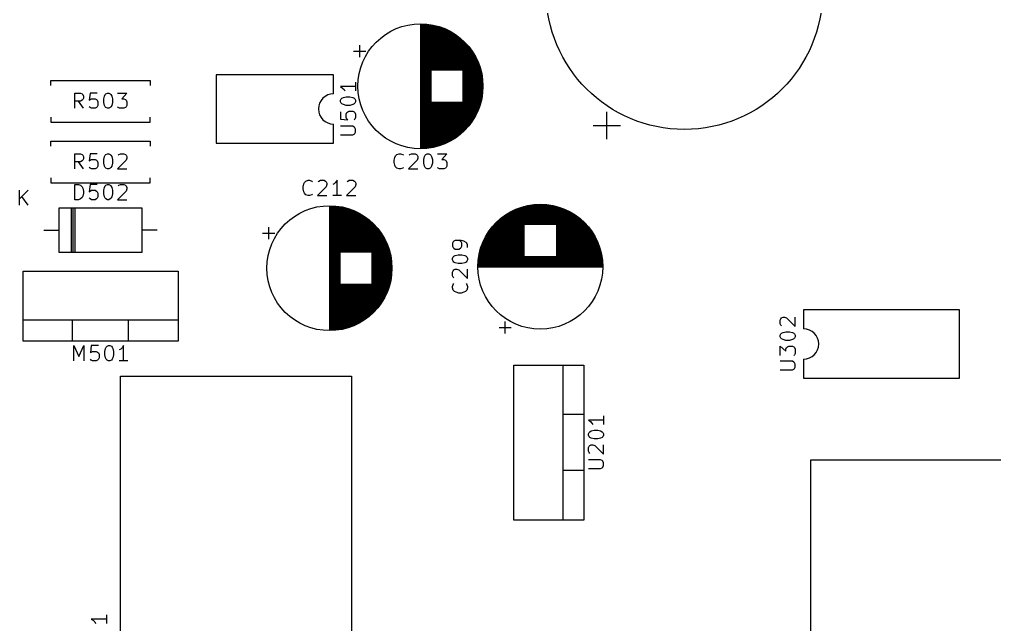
# Model space of a CAD drawing. Header units: metres. Extents: x 0 to 202, y 0 to 131.
# Drawn here: x 62.4 to 126.7, y 40.2 to 80.1 of the extents above; entities that cross this region are included whole.
import ezdxf

# ---------------------------------------------------------------- set-up
doc = ezdxf.new("R2010")
doc.units = ezdxf.units.M

msp = doc.modelspace()

# ---------------------------------------------------------------- linework, layer by layer
at = {"layer": 'SILK'}
for p, q in [((88.7973, 79.78), (88.7973, 71.62)), ((88.8373, 79.78), (88.8373, 71.62)), ((88.8773, 79.779), (88.8773, 71.621)), ((88.9173, 79.778), (88.9173, 71.622)), ((88.9573, 79.777), (88.9573, 71.623)), ((88.9973, 79.775), (88.9973, 71.625)), ((89.0373, 79.773), (89.0373, 71.627)), ((89.0773, 79.77), (89.0773, 71.63)), ((89.1173, 79.768), (89.1173, 71.632)), ((89.1573, 79.764), (89.1573, 71.636)), ((89.1973, 79.761), (89.1973, 71.639)), ((89.2373, 79.756), (89.2373, 71.644)), ((89.2773, 79.752), (89.2773, 71.648)), ((89.3173, 79.747), (89.3173, 71.653)), ((89.3573, 79.742), (89.3573, 71.658)), ((89.3973, 79.736), (89.3973, 71.664)), ((89.4373, 79.73), (89.4373, 71.67)), ((89.4773, 79.723), (89.4773, 71.677)), ((89.5173, 79.717), (89.5173, 76.74)), ((89.5573, 79.709), (89.5573, 76.74)), ((89.5973, 79.702), (89.5973, 76.74)), ((89.6373, 79.693), (89.6373, 76.74)), ((89.6773, 79.685), (89.6773, 76.74)), ((89.7173, 79.676), (89.7173, 76.74)), ((89.7573, 79.667), (89.7573, 76.74)), ((89.7973, 79.657), (89.7973, 76.74)), ((89.8373, 79.647), (89.8373, 76.74)), ((89.8773, 79.636), (89.8773, 76.74)), ((89.9173, 79.625), (89.9173, 76.74)), ((89.9573, 79.613), (89.9573, 76.74)), ((89.9973, 79.601), (89.9973, 76.74)), ((90.0373, 79.589), (90.0373, 76.74)), ((90.0773, 79.576), (90.0773, 76.74)), ((90.1173, 79.563), (90.1173, 76.74)), ((90.1573, 79.549), (90.1573, 76.74)), ((90.1973, 79.535), (90.1973, 76.74)), ((90.2373, 79.52), (90.2373, 76.74)), ((90.2773, 79.505), (90.2773, 76.74)), ((90.3173, 79.489), (90.3173, 76.74)), ((90.3573, 79.473), (90.3573, 76.74)), ((90.3973, 79.457), (90.3973, 76.74)), ((90.4373, 79.44), (90.4373, 76.74)), ((90.4773, 79.422), (90.4773, 76.74)), ((90.5173, 79.404), (90.5173, 76.74)), ((90.5573, 79.385), (90.5573, 76.74)), ((90.5973, 79.366), (90.5973, 76.74)), ((90.6373, 79.346), (90.6373, 76.74)), ((90.6773, 79.326), (90.6773, 76.74)), ((90.7173, 79.305), (90.7173, 76.74)), ((90.7573, 79.284), (90.7573, 76.74)), ((90.7973, 79.262), (90.7973, 76.74)), ((90.8373, 79.239), (90.8373, 76.74)), ((90.8773, 79.216), (90.8773, 76.74)), ((90.9173, 79.193), (90.9173, 76.74)), ((90.9573, 79.168), (90.9573, 76.74)), ((90.9973, 79.143), (90.9973, 76.74)), ((91.0373, 79.118), (91.0373, 76.74)), ((91.0773, 79.092), (91.0773, 76.74)), ((91.1173, 79.065), (91.1173, 76.74)), ((91.1573, 79.037), (91.1573, 76.74)), ((91.1973, 79.009), (91.1973, 76.74)), ((91.2373, 78.98), (91.2373, 76.74)), ((91.2773, 78.95), (91.2773, 76.74)), ((91.3173, 78.919), (91.3173, 76.74)), ((91.3573, 78.888), (91.3573, 76.74)), ((91.3973, 78.856), (91.3973, 76.74)), ((91.4373, 78.823), (91.4373, 76.74)), ((91.4773, 78.789), (91.4773, 76.74)), ((91.5173, 78.755), (91.5173, 76.74)), ((91.5573, 78.719), (91.5573, 76.74)), ((91.5973, 78.682), (91.5973, 72.718)), ((91.6373, 78.645), (91.6373, 72.755)), ((91.6773, 78.606), (91.6773, 72.794)), ((91.7173, 78.567), (91.7173, 72.833)), ((91.7573, 78.526), (91.7573, 72.874)), ((91.7973, 78.484), (91.7973, 72.916)), ((91.8373, 78.441), (91.8373, 72.959)), ((84.3876, 78.015), (85.1876, 78.015)), ((84.7876, 78.415), (84.7876, 77.615)), ((91.8773, 78.396), (91.8773, 73.004)), ((91.9173, 78.351), (91.9173, 73.049)), ((91.9573, 78.304), (91.9573, 73.096)), ((91.9973, 78.255), (91.9973, 73.145)), ((92.0373, 78.205), (92.0373, 73.195)), ((92.0773, 78.153), (92.0773, 73.247)), ((92.1173, 78.1), (92.1173, 73.3)), ((92.1573, 78.044), (92.1573, 73.356)), ((92.1973, 77.987), (92.1973, 73.413)), ((92.2373, 77.927), (92.2373, 73.473)), ((92.2773, 77.865), (92.2773, 73.535)), ((92.3173, 77.801), (92.3173, 73.599)), ((92.3573, 77.734), (92.3573, 73.666)), ((92.3973, 77.664), (92.3973, 73.736)), ((92.4373, 77.59), (92.4373, 73.81)), ((92.4773, 77.513), (92.4773, 73.887)), ((92.5173, 77.431), (92.5173, 73.969)), ((92.5573, 77.344), (92.5573, 74.056)), ((92.5973, 77.252), (92.5973, 74.148)), ((92.6373, 77.153), (92.6373, 74.247)), ((92.6773, 77.046), (92.6773, 74.354)), ((92.7173, 76.928), (92.7173, 74.472)), ((92.7573, 76.797), (92.7573, 74.603)), ((92.7973, 76.647), (92.7973, 74.753)), ((64.43, 76.07), (70.97, 76.07)), ((64.43, 75.74), (64.43, 76.07)), ((70.97, 76.07), (70.97, 75.74)), ((75.33, 76.45), (75.33, 71.95)), ((83.07, 76.45), (75.33, 76.45)), ((83.07, 75.2), (83.07, 76.45)), ((84.5248, 75.9619), (84.5248, 75.3905)), ((92.8373, 76.468), (92.8373, 74.932)), ((92.8773, 76.233), (92.8773, 75.167)), ((66.0095, 74.2452), (66.0095, 75.2452)), ((66.0095, 75.2452), (66.3905, 75.2452)), ((66.3905, 75.2452), (66.4857, 75.1976)), ((67.0095, 75.2452), (66.9619, 74.769)), ((67.4857, 75.2452), (67.0095, 75.2452)), ((68.0571, 75.1976), (68.1524, 75.2452)), ((68.1524, 75.2452), (68.2476, 75.2452)), ((68.2476, 75.2452), (68.3429, 75.1976)), ((68.819, 75.2452), (69.4381, 75.2452)), ((69.4381, 75.2452), (69.1048, 74.8642)), ((84.5248, 75.6762), (83.5248, 75.6762)), ((83.5248, 75.6762), (83.6677, 75.581)), ((83.6677, 75.581), (83.7629, 75.4857)), ((83.7629, 75.4857), (83.8105, 75.3905)), ((66.3905, 74.7214), (66.0095, 74.7214)), ((66.581, 74.2452), (66.2476, 74.7214)), ((66.4857, 74.769), (66.3905, 74.7214)), ((66.4857, 75.1976), (66.5333, 75.1499)), ((66.5333, 74.8166), (66.4857, 74.769)), ((66.5333, 75.1499), (66.581, 75.0547)), ((66.581, 74.9118), (66.5333, 74.8166)), ((66.581, 75.0547), (66.581, 74.9118)), ((66.9619, 74.769), (67.0095, 74.8166)), ((67.0095, 74.8166), (67.1048, 74.8642)), ((67.1048, 74.8642), (67.3429, 74.8642)), ((67.3429, 74.8642), (67.4381, 74.8166)), ((67.4381, 74.8166), (67.4857, 74.769)), ((67.4857, 74.769), (67.5333, 74.6738)), ((67.5333, 74.6738), (67.5333, 74.4357)), ((67.9143, 74.8642), (67.9619, 75.0547)), ((67.9143, 74.6261), (67.9143, 74.8642)), ((67.9619, 74.4357), (67.9143, 74.6261)), ((67.9619, 75.0547), (68.0095, 75.1499)), ((68.0095, 75.1499), (68.0571, 75.1976)), ((68.3429, 75.1976), (68.3905, 75.1499)), ((68.3905, 75.1499), (68.4381, 75.0547)), ((68.4381, 75.0547), (68.4857, 74.8642)), ((68.4857, 74.6261), (68.4381, 74.4357)), ((68.4857, 74.8642), (68.4857, 74.6261)), ((69.1048, 74.8642), (69.2476, 74.8642)), ((69.2476, 74.8642), (69.3429, 74.8166)), ((69.3429, 74.8166), (69.3905, 74.769)), ((69.3905, 74.769), (69.4381, 74.6738)), ((69.4381, 74.6738), (69.4381, 74.4357)), ((83.5248, 74.7714), (83.5724, 74.8667)), ((83.5248, 74.6762), (83.5248, 74.7714)), ((83.5724, 74.581), (83.5248, 74.6762)), ((83.5724, 74.8667), (83.6201, 74.9143)), ((83.6201, 74.5333), (83.5724, 74.581)), ((83.6201, 74.9143), (83.7153, 74.9619)), ((83.7153, 74.9619), (83.9058, 75.0095)), ((83.9058, 75.0095), (84.1439, 75.0095)), ((84.1439, 75.0095), (84.3343, 74.9619)), ((84.3343, 74.9619), (84.4296, 74.9143)), ((84.4296, 74.9143), (84.4772, 74.8667)), ((84.4772, 74.581), (84.4296, 74.5333)), ((84.4772, 74.8667), (84.5248, 74.7714)), ((84.5248, 74.6762), (84.4772, 74.581)), ((84.5248, 74.7714), (84.5248, 74.6762)), ((89.5173, 74.66), (89.5173, 71.683)), ((89.5573, 74.66), (89.5573, 71.691)), ((89.5973, 74.66), (89.5973, 71.698)), ((89.6373, 74.66), (89.6373, 71.707)), ((89.6773, 74.66), (89.6773, 71.715)), ((89.7173, 74.66), (89.7173, 71.724)), ((89.7573, 74.66), (89.7573, 71.733)), ((89.7973, 74.66), (89.7973, 71.743)), ((89.8373, 74.66), (89.8373, 71.753)), ((89.8773, 74.66), (89.8773, 71.764)), ((89.9173, 74.66), (89.9173, 71.775)), ((89.9573, 74.66), (89.9573, 71.787)), ((89.9973, 74.66), (89.9973, 71.799)), ((90.0373, 74.66), (90.0373, 71.811)), ((90.0773, 74.66), (90.0773, 71.824)), ((90.1173, 74.66), (90.1173, 71.837)), ((90.1573, 74.66), (90.1573, 71.851)), ((90.1973, 74.66), (90.1973, 71.865)), ((90.2373, 74.66), (90.2373, 71.88)), ((90.2773, 74.66), (90.2773, 71.895)), ((90.3173, 74.66), (90.3173, 71.911)), ((90.3573, 74.66), (90.3573, 71.927)), ((90.3973, 74.66), (90.3973, 71.943)), ((90.4373, 74.66), (90.4373, 71.96)), ((90.4773, 74.66), (90.4773, 71.978)), ((90.5173, 74.66), (90.5173, 71.996)), ((90.5573, 74.66), (90.5573, 72.015)), ((90.5973, 74.66), (90.5973, 72.034)), ((90.6373, 74.66), (90.6373, 72.054)), ((90.6773, 74.66), (90.6773, 72.074)), ((90.7173, 74.66), (90.7173, 72.095)), ((90.7573, 74.66), (90.7573, 72.116)), ((90.7973, 74.66), (90.7973, 72.138)), ((90.8373, 74.66), (90.8373, 72.161)), ((90.8773, 74.66), (90.8773, 72.184)), ((90.9173, 74.66), (90.9173, 72.207)), ((90.9573, 74.66), (90.9573, 72.232)), ((90.9973, 74.66), (90.9973, 72.257)), ((91.0373, 74.66), (91.0373, 72.282)), ((91.0773, 74.66), (91.0773, 72.308)), ((91.1173, 74.66), (91.1173, 72.335)), ((91.1573, 74.66), (91.1573, 72.363)), ((91.1973, 74.66), (91.1973, 72.391)), ((91.2373, 74.66), (91.2373, 72.42)), ((91.2773, 74.66), (91.2773, 72.45)), ((91.3173, 74.66), (91.3173, 72.481)), ((91.3573, 74.66), (91.3573, 72.512)), ((91.3973, 74.66), (91.3973, 72.544)), ((91.4373, 74.66), (91.4373, 72.577)), ((91.4773, 74.66), (91.4773, 72.611)), ((91.5173, 74.66), (91.5173, 72.645)), ((91.5573, 74.66), (91.5573, 72.681)), ((67.0095, 74.2928), (66.9619, 74.3404)), ((67.1048, 74.2452), (67.0095, 74.2928)), ((67.3429, 74.2452), (67.1048, 74.2452)), ((67.4381, 74.2928), (67.3429, 74.2452)), ((67.4857, 74.3404), (67.4381, 74.2928)), ((67.5333, 74.4357), (67.4857, 74.3404)), ((68.0095, 74.3404), (67.9619, 74.4357)), ((68.0571, 74.2928), (68.0095, 74.3404)), ((68.1524, 74.2452), (68.0571, 74.2928)), ((68.2476, 74.2452), (68.1524, 74.2452)), ((68.3429, 74.2928), (68.2476, 74.2452)), ((68.3905, 74.3404), (68.3429, 74.2928)), ((68.4381, 74.4357), (68.3905, 74.3404)), ((68.8667, 74.2928), (68.819, 74.3404)), ((68.9619, 74.2452), (68.8667, 74.2928)), ((69.2476, 74.2452), (68.9619, 74.2452)), ((69.3429, 74.2928), (69.2476, 74.2452)), ((69.3905, 74.3404), (69.3429, 74.2928)), ((69.4381, 74.4357), (69.3905, 74.3404)), ((83.5248, 74.0095), (83.5248, 73.5333)), ((83.7153, 74.4857), (83.6201, 74.5333)), ((83.9058, 74.4381), (83.7153, 74.4857)), ((84.1439, 74.4381), (83.9058, 74.4381)), ((83.9058, 73.8667), (83.9534, 73.9619)), ((83.9534, 73.9619), (84.001, 74.0095)), ((84.001, 74.0095), (84.0962, 74.0571)), ((84.0962, 74.0571), (84.3343, 74.0571)), ((84.3343, 74.4857), (84.1439, 74.4381)), ((84.4296, 74.5333), (84.3343, 74.4857)), ((84.3343, 74.0571), (84.4296, 74.0095)), ((84.4296, 74.0095), (84.4772, 73.9619)), ((84.4772, 73.9619), (84.5248, 73.8667)), ((101.085, 72.2128), (101.085, 74.0128)), ((64.43, 73.66), (64.43, 73.33)), ((64.43, 73.33), (70.97, 73.33)), ((70.97, 73.33), (70.97, 73.66)), ((83.5248, 73.5333), (84.001, 73.4857)), ((83.9058, 73.6286), (83.9058, 73.8667)), ((83.9534, 73.5333), (83.9058, 73.6286)), ((84.001, 73.4857), (83.9534, 73.5333)), ((84.4772, 73.5333), (84.4296, 73.4857)), ((84.5248, 73.6286), (84.4772, 73.5333)), ((84.5248, 73.8667), (84.5248, 73.6286)), ((83.07, 71.95), (83.07, 73.2)), ((84.3343, 73.0571), (83.5248, 73.0571)), ((84.4296, 73.0095), (84.3343, 73.0571)), ((84.4772, 72.9619), (84.4296, 73.0095)), ((84.5248, 72.8667), (84.4772, 72.9619)), ((84.4772, 72.581), (84.5248, 72.6762)), ((84.5248, 72.6762), (84.5248, 72.8667)), ((100.185, 73.1128), (101.985, 73.1128)), ((64.43, 72.07), (70.97, 72.07)), ((64.43, 71.74), (64.43, 72.07)), ((70.97, 72.07), (70.97, 71.74)), ((83.5248, 72.4857), (84.3343, 72.4857)), ((84.3343, 72.4857), (84.4296, 72.5333)), ((84.4296, 72.5333), (84.4772, 72.581)), ((75.33, 71.95), (83.07, 71.95)), ((66.0095, 70.2452), (66.0095, 71.2452)), ((66.0095, 71.2452), (66.3905, 71.2452)), ((66.3905, 70.7214), (66.0095, 70.7214)), ((66.581, 70.2452), (66.2476, 70.7214)), ((66.3905, 71.2452), (66.4857, 71.1976)), ((66.4857, 70.769), (66.3905, 70.7214)), ((66.4857, 71.1976), (66.5333, 71.1499)), ((66.5333, 70.8166), (66.4857, 70.769)), ((66.5333, 71.1499), (66.581, 71.0547)), ((66.581, 70.9118), (66.5333, 70.8166)), ((66.581, 71.0547), (66.581, 70.9118)), ((67.0095, 71.2452), (66.9619, 70.769)), ((66.9619, 70.769), (67.0095, 70.8166)), ((67.4857, 71.2452), (67.0095, 71.2452)), ((67.0095, 70.8166), (67.1048, 70.8642)), ((67.1048, 70.8642), (67.3429, 70.8642)), ((67.3429, 70.8642), (67.4381, 70.8166)), ((67.4381, 70.8166), (67.4857, 70.769)), ((67.4857, 70.769), (67.5333, 70.6738)), ((67.9143, 70.8642), (67.9619, 71.0547)), ((67.9143, 70.6261), (67.9143, 70.8642)), ((67.9619, 71.0547), (68.0095, 71.1499)), ((68.0095, 71.1499), (68.0571, 71.1976)), ((68.0571, 71.1976), (68.1524, 71.2452)), ((68.1524, 71.2452), (68.2476, 71.2452)), ((68.2476, 71.2452), (68.3429, 71.1976)), ((68.3429, 71.1976), (68.3905, 71.1499)), ((68.3905, 71.1499), (68.4381, 71.0547)), ((68.4381, 71.0547), (68.4857, 70.8642)), ((68.4857, 70.8642), (68.4857, 70.6261)), ((69.3905, 70.8166), (68.819, 70.2452)), ((68.8667, 71.1499), (68.9143, 71.1976)), ((68.9143, 71.1976), (69.0095, 71.2452)), ((69.0095, 71.2452), (69.2476, 71.2452)), ((69.2476, 71.2452), (69.3429, 71.1976)), ((69.3429, 71.1976), (69.3905, 71.1499)), ((69.3905, 71.1499), (69.4381, 71.0547)), ((69.4381, 70.9595), (69.3905, 70.8166)), ((69.4381, 71.0547), (69.4381, 70.9595)), ((87.0592, 70.8166), (87.1068, 71.0071)), ((87.0592, 70.6738), (87.0592, 70.8166)), ((87.1068, 71.0071), (87.1544, 71.1023)), ((87.1544, 71.1023), (87.2497, 71.1976)), ((87.2497, 71.1976), (87.3925, 71.2452)), ((87.3925, 71.2452), (87.4878, 71.2452)), ((87.4878, 71.2452), (87.6306, 71.1976)), ((87.6306, 71.1976), (87.6783, 71.1499)), ((88.583, 70.8166), (88.0116, 70.2452)), ((88.0592, 71.1499), (88.1068, 71.1976)), ((88.1068, 71.1976), (88.2021, 71.2452)), ((88.2021, 71.2452), (88.4402, 71.2452)), ((88.4402, 71.2452), (88.5354, 71.1976)), ((88.5354, 71.1976), (88.583, 71.1499)), ((88.583, 71.1499), (88.6306, 71.0547)), ((88.6306, 70.9595), (88.583, 70.8166)), ((88.6306, 71.0547), (88.6306, 70.9595)), ((89.0116, 70.8642), (89.0592, 71.0547)), ((89.0116, 70.6261), (89.0116, 70.8642)), ((89.0592, 71.0547), (89.1068, 71.1499)), ((89.1068, 71.1499), (89.1544, 71.1976)), ((89.1544, 71.1976), (89.2497, 71.2452)), ((89.2497, 71.2452), (89.3449, 71.2452)), ((89.3449, 71.2452), (89.4402, 71.1976)), ((89.4402, 71.1976), (89.4878, 71.1499)), ((89.4878, 71.1499), (89.5354, 71.0547)), ((89.5354, 71.0547), (89.583, 70.8642)), ((89.583, 70.8642), (89.583, 70.6261)), ((89.9163, 71.2452), (90.5354, 71.2452)), ((90.5354, 71.2452), (90.2021, 70.8642)), ((90.2021, 70.8642), (90.3449, 70.8642)), ((90.3449, 70.8642), (90.4402, 70.8166)), ((90.4402, 70.8166), (90.4878, 70.769)), ((90.4878, 70.769), (90.5354, 70.6738)), ((67.0095, 70.2928), (66.9619, 70.3404)), ((67.1048, 70.2452), (67.0095, 70.2928)), ((67.3429, 70.2452), (67.1048, 70.2452)), ((67.4381, 70.2928), (67.3429, 70.2452)), ((67.4857, 70.3404), (67.4381, 70.2928)), ((67.5333, 70.4357), (67.4857, 70.3404)), ((67.5333, 70.6738), (67.5333, 70.4357)), ((67.9619, 70.4357), (67.9143, 70.6261)), ((68.0095, 70.3404), (67.9619, 70.4357)), ((68.0571, 70.2928), (68.0095, 70.3404)), ((68.1524, 70.2452), (68.0571, 70.2928)), ((68.2476, 70.2452), (68.1524, 70.2452)), ((68.3429, 70.2928), (68.2476, 70.2452)), ((68.3905, 70.3404), (68.3429, 70.2928)), ((68.4381, 70.4357), (68.3905, 70.3404)), ((68.4857, 70.6261), (68.4381, 70.4357)), ((68.819, 70.2452), (69.4381, 70.2452)), ((87.1068, 70.4833), (87.0592, 70.6738)), ((87.1544, 70.388), (87.1068, 70.4833)), ((87.2497, 70.2928), (87.1544, 70.388)), ((87.3925, 70.2452), (87.2497, 70.2928)), ((87.4878, 70.2452), (87.3925, 70.2452)), ((87.6306, 70.2928), (87.4878, 70.2452)), ((87.6783, 70.3404), (87.6306, 70.2928)), ((88.0116, 70.2452), (88.6306, 70.2452)), ((89.0592, 70.4357), (89.0116, 70.6261)), ((89.1068, 70.3404), (89.0592, 70.4357)), ((89.1544, 70.2928), (89.1068, 70.3404)), ((89.2497, 70.2452), (89.1544, 70.2928)), ((89.3449, 70.2452), (89.2497, 70.2452)), ((89.4402, 70.2928), (89.3449, 70.2452)), ((89.4878, 70.3404), (89.4402, 70.2928)), ((89.5354, 70.4357), (89.4878, 70.3404)), ((89.583, 70.6261), (89.5354, 70.4357)), ((89.964, 70.2928), (89.9163, 70.3404)), ((90.0592, 70.2452), (89.964, 70.2928)), ((90.3449, 70.2452), (90.0592, 70.2452)), ((90.4402, 70.2928), (90.3449, 70.2452)), ((90.4878, 70.3404), (90.4402, 70.2928)), ((90.5354, 70.4357), (90.4878, 70.3404)), ((90.5354, 70.6738), (90.5354, 70.4357)), ((64.43, 69.66), (64.43, 69.33)), ((70.97, 69.33), (70.97, 69.66)), ((81.1544, 69.3523), (81.2497, 69.4476)), ((81.2497, 69.4476), (81.3925, 69.4952)), ((81.3925, 69.4952), (81.4878, 69.4952)), ((81.4878, 69.4952), (81.6306, 69.4476)), ((81.6306, 69.4476), (81.6783, 69.3999)), ((82.0592, 69.3999), (82.1068, 69.4476)), ((82.1068, 69.4476), (82.2021, 69.4952)), ((82.2021, 69.4952), (82.4402, 69.4952)), ((82.4402, 69.4952), (82.5354, 69.4476)), ((82.5354, 69.4476), (82.583, 69.3999)), ((83.2973, 69.4952), (83.2021, 69.3523)), ((83.2973, 68.4952), (83.2973, 69.4952)), ((83.964, 69.3999), (84.0116, 69.4476)), ((84.0116, 69.4476), (84.1068, 69.4952)), ((84.1068, 69.4952), (84.3449, 69.4952)), ((84.3449, 69.4952), (84.4402, 69.4476)), ((84.4402, 69.4476), (84.4878, 69.3999)), ((62.3581, 67.8452), (62.3581, 68.8452)), ((62.9295, 68.8452), (62.3581, 68.2738)), ((64.43, 69.33), (70.97, 69.33)), ((66.0095, 68.2152), (66.0095, 69.2152)), ((66.0095, 69.2152), (66.2476, 69.2152)), ((66.2476, 69.2152), (66.3905, 69.1676)), ((66.3905, 69.1676), (66.4857, 69.0723)), ((66.4857, 69.0723), (66.5333, 68.9771)), ((66.5333, 68.9771), (66.581, 68.7866)), ((67.0095, 69.2152), (66.9619, 68.739)), ((67.4857, 69.2152), (67.0095, 69.2152)), ((67.0095, 68.7866), (67.1048, 68.8342)), ((67.1048, 68.8342), (67.3429, 68.8342)), ((67.3429, 68.8342), (67.4381, 68.7866)), ((67.9143, 68.8342), (67.9619, 69.0247)), ((67.9143, 68.5961), (67.9143, 68.8342)), ((67.9619, 69.0247), (68.0095, 69.1199)), ((68.0095, 69.1199), (68.0571, 69.1676)), ((68.0571, 69.1676), (68.1524, 69.2152)), ((68.1524, 69.2152), (68.2476, 69.2152)), ((68.2476, 69.2152), (68.3429, 69.1676)), ((68.3429, 69.1676), (68.3905, 69.1199)), ((68.3905, 69.1199), (68.4381, 69.0247)), ((68.4381, 69.0247), (68.4857, 68.8342)), ((68.4857, 68.8342), (68.4857, 68.5961)), ((68.8667, 69.1199), (68.9143, 69.1676)), ((68.9143, 69.1676), (69.0095, 69.2152)), ((69.0095, 69.2152), (69.2476, 69.2152)), ((69.2476, 69.2152), (69.3429, 69.1676)), ((69.3429, 69.1676), (69.3905, 69.1199)), ((69.3905, 69.1199), (69.4381, 69.0247)), ((69.4381, 68.9295), (69.3905, 68.7866)), ((69.4381, 69.0247), (69.4381, 68.9295)), ((81.0592, 69.0666), (81.1068, 69.2571)), ((81.0592, 68.9238), (81.0592, 69.0666)), ((81.1068, 68.7333), (81.0592, 68.9238)), ((81.1068, 69.2571), (81.1544, 69.3523)), ((82.583, 69.0666), (82.0116, 68.4952)), ((82.583, 69.3999), (82.6306, 69.3047)), ((82.6306, 69.2095), (82.583, 69.0666)), ((82.6306, 69.3047), (82.6306, 69.2095)), ((83.1068, 69.2571), (83.0116, 69.2095)), ((83.2021, 69.3523), (83.1068, 69.2571)), ((84.4878, 69.0666), (83.9163, 68.4952)), ((84.4878, 69.3999), (84.5354, 69.3047)), ((84.5354, 69.2095), (84.4878, 69.0666)), ((84.5354, 69.3047), (84.5354, 69.2095)), ((62.9295, 67.8452), (62.501, 68.4166)), ((66.2476, 68.2152), (66.0095, 68.2152)), ((66.3905, 68.2628), (66.2476, 68.2152)), ((66.4857, 68.358), (66.3905, 68.2628)), ((66.5333, 68.4533), (66.4857, 68.358)), ((66.581, 68.6438), (66.5333, 68.4533)), ((66.581, 68.7866), (66.581, 68.6438)), ((66.9619, 68.739), (67.0095, 68.7866)), ((67.0095, 68.2628), (66.9619, 68.3104)), ((67.1048, 68.2152), (67.0095, 68.2628)), ((67.3429, 68.2152), (67.1048, 68.2152)), ((67.4381, 68.2628), (67.3429, 68.2152)), ((67.4381, 68.7866), (67.4857, 68.739)), ((67.4857, 68.3104), (67.4381, 68.2628)), ((67.4857, 68.739), (67.5333, 68.6438)), ((67.5333, 68.4057), (67.4857, 68.3104)), ((67.5333, 68.6438), (67.5333, 68.4057)), ((67.9619, 68.4057), (67.9143, 68.5961)), ((68.0095, 68.3104), (67.9619, 68.4057)), ((68.0571, 68.2628), (68.0095, 68.3104)), ((68.1524, 68.2152), (68.0571, 68.2628)), ((68.2476, 68.2152), (68.1524, 68.2152)), ((68.3429, 68.2628), (68.2476, 68.2152)), ((68.3905, 68.3104), (68.3429, 68.2628)), ((68.4381, 68.4057), (68.3905, 68.3104)), ((68.4857, 68.5961), (68.4381, 68.4057)), ((69.3905, 68.7866), (68.819, 68.2152)), ((68.819, 68.2152), (69.4381, 68.2152)), ((81.1544, 68.638), (81.1068, 68.7333)), ((81.2497, 68.5428), (81.1544, 68.638)), ((81.3925, 68.4952), (81.2497, 68.5428)), ((81.4878, 68.4952), (81.3925, 68.4952)), ((81.6306, 68.5428), (81.4878, 68.4952)), ((81.6783, 68.5904), (81.6306, 68.5428)), ((82.0116, 68.4952), (82.6306, 68.4952)), ((83.583, 68.4952), (83.0116, 68.4952)), ((83.9163, 68.4952), (84.5354, 68.4952)), ((64.98, 67.67), (70.42, 67.67)), ((64.98, 64.73), (64.98, 67.67)), ((65.76, 67.67), (65.76, 64.73)), ((65.88, 67.67), (65.88, 64.73)), ((66, 67.67), (66, 64.73)), ((70.42, 67.67), (70.42, 64.73)), ((82.7973, 67.78), (82.7973, 59.62)), ((82.8373, 67.78), (82.8373, 59.62)), ((82.8773, 67.779), (82.8773, 59.621)), ((82.9173, 67.778), (82.9173, 59.622)), ((82.9573, 67.777), (82.9573, 59.623)), ((82.9973, 67.775), (82.9973, 59.625)), ((83.0373, 67.773), (83.0373, 59.627)), ((83.0773, 67.77), (83.0773, 59.63)), ((83.1173, 67.768), (83.1173, 59.632)), ((83.1573, 67.764), (83.1573, 59.636)), ((83.1973, 67.761), (83.1973, 59.639)), ((83.2373, 67.756), (83.2373, 59.644)), ((83.2773, 67.752), (83.2773, 59.648)), ((83.3173, 67.747), (83.3173, 59.653)), ((83.3573, 67.742), (83.3573, 59.658)), ((83.3973, 67.736), (83.3973, 59.664)), ((83.4373, 67.73), (83.4373, 59.67)), ((83.4773, 67.723), (83.4773, 59.677)), ((83.5173, 67.717), (83.5173, 64.74)), ((83.5573, 67.709), (83.5573, 64.74)), ((83.5973, 67.702), (83.5973, 64.74)), ((83.6373, 67.693), (83.6373, 64.74)), ((83.6773, 67.685), (83.6773, 64.74)), ((83.7173, 67.676), (83.7173, 64.74)), ((83.7573, 67.667), (83.7573, 64.74)), ((83.7973, 67.657), (83.7973, 64.74)), ((83.8373, 67.647), (83.8373, 64.74)), ((83.8773, 67.636), (83.8773, 64.74)), ((83.9173, 67.625), (83.9173, 64.74)), ((83.9573, 67.613), (83.9573, 64.74)), ((83.9973, 67.601), (83.9973, 64.74)), ((84.0373, 67.589), (84.0373, 64.74)), ((84.0773, 67.576), (84.0773, 64.74)), ((84.1173, 67.563), (84.1173, 64.74)), ((84.1573, 67.549), (84.1573, 64.74)), ((84.1973, 67.535), (84.1973, 64.74)), ((84.2373, 67.52), (84.2373, 64.74)), ((94.969, 67.5173), (98.431, 67.5173)), ((95.056, 67.5573), (98.344, 67.5573)), ((95.148, 67.5973), (98.252, 67.5973)), ((95.247, 67.6373), (98.153, 67.6373)), ((95.354, 67.6773), (98.046, 67.6773)), ((95.472, 67.7173), (97.928, 67.7173)), ((95.603, 67.7573), (97.797, 67.7573)), ((95.753, 67.7973), (97.647, 67.7973)), ((95.932, 67.8373), (97.468, 67.8373)), ((96.167, 67.8773), (97.233, 67.8773)), ((84.2773, 67.505), (84.2773, 64.74)), ((84.3173, 67.489), (84.3173, 64.74)), ((84.3573, 67.473), (84.3573, 64.74)), ((84.3973, 67.457), (84.3973, 64.74)), ((84.4373, 67.44), (84.4373, 64.74)), ((84.4773, 67.422), (84.4773, 64.74)), ((84.5173, 67.404), (84.5173, 64.74)), ((84.5573, 67.385), (84.5573, 64.74)), ((84.5973, 67.366), (84.5973, 64.74)), ((84.6373, 67.346), (84.6373, 64.74)), ((84.6773, 67.326), (84.6773, 64.74)), ((84.7173, 67.305), (84.7173, 64.74)), ((84.7573, 67.284), (84.7573, 64.74)), ((84.7973, 67.262), (84.7973, 64.74)), ((84.8373, 67.239), (84.8373, 64.74)), ((84.8773, 67.216), (84.8773, 64.74)), ((84.9173, 67.193), (84.9173, 64.74)), ((84.9573, 67.168), (84.9573, 64.74)), ((84.9973, 67.143), (84.9973, 64.74)), ((85.0373, 67.118), (85.0373, 64.74)), ((85.0773, 67.092), (85.0773, 64.74)), ((85.1173, 67.065), (85.1173, 64.74)), ((85.1573, 67.037), (85.1573, 64.74)), ((85.1973, 67.009), (85.1973, 64.74)), ((85.2373, 66.98), (85.2373, 64.74)), ((85.2773, 66.95), (85.2773, 64.74)), ((85.3173, 66.919), (85.3173, 64.74)), ((85.3573, 66.888), (85.3573, 64.74)), ((94.004, 66.8773), (99.396, 66.8773)), ((94.049, 66.9173), (99.351, 66.9173)), ((94.096, 66.9573), (99.304, 66.9573)), ((94.145, 66.9973), (99.255, 66.9973)), ((94.195, 67.0373), (99.205, 67.0373)), ((94.247, 67.0773), (99.153, 67.0773)), ((94.3, 67.1173), (99.1, 67.1173)), ((94.356, 67.1573), (99.044, 67.1573)), ((94.413, 67.1973), (98.987, 67.1973)), ((94.473, 67.2373), (98.927, 67.2373)), ((94.535, 67.2773), (98.865, 67.2773)), ((94.599, 67.3173), (98.801, 67.3173)), ((94.666, 67.3573), (98.734, 67.3573)), ((94.736, 67.3973), (98.664, 67.3973)), ((94.81, 67.4373), (98.59, 67.4373)), ((94.887, 67.4773), (98.513, 67.4773)), ((78.7876, 66.415), (78.7876, 65.615)), ((85.3973, 66.856), (85.3973, 64.74)), ((85.4373, 66.823), (85.4373, 64.74)), ((85.4773, 66.789), (85.4773, 64.74)), ((85.5173, 66.755), (85.5173, 64.74)), ((85.5573, 66.719), (85.5573, 64.74)), ((85.5973, 66.682), (85.5973, 60.718)), ((85.6373, 66.645), (85.6373, 60.755)), ((85.6773, 66.606), (85.6773, 60.794)), ((85.7173, 66.567), (85.7173, 60.833)), ((85.7573, 66.526), (85.7573, 60.874)), ((85.7973, 66.484), (85.7973, 60.916)), ((85.8373, 66.441), (85.8373, 60.959)), ((85.8773, 66.396), (85.8773, 61.004)), ((85.9173, 66.351), (85.9173, 61.049)), ((85.9573, 66.304), (85.9573, 61.096)), ((85.9973, 66.255), (85.9973, 61.145)), ((93.42, 66.2373), (95.66, 66.2373)), ((93.45, 66.2773), (95.66, 66.2773)), ((93.481, 66.3173), (95.66, 66.3173)), ((93.512, 66.3573), (95.66, 66.3573)), ((93.544, 66.3973), (95.66, 66.3973)), ((93.577, 66.4373), (95.66, 66.4373)), ((93.611, 66.4773), (95.66, 66.4773)), ((93.645, 66.5173), (95.66, 66.5173)), ((93.681, 66.5573), (95.66, 66.5573)), ((93.718, 66.5973), (99.682, 66.5973)), ((93.755, 66.6373), (99.645, 66.6373)), ((93.794, 66.6773), (99.606, 66.6773)), ((93.833, 66.7173), (99.567, 66.7173)), ((93.874, 66.7573), (99.526, 66.7573)), ((93.916, 66.7973), (99.484, 66.7973)), ((93.959, 66.8373), (99.441, 66.8373)), ((97.74, 66.5573), (99.719, 66.5573)), ((97.74, 66.5173), (99.755, 66.5173)), ((97.74, 66.4773), (99.789, 66.4773)), ((97.74, 66.4373), (99.823, 66.4373)), ((97.74, 66.3973), (99.856, 66.3973)), ((97.74, 66.3573), (99.888, 66.3573)), ((97.74, 66.3173), (99.919, 66.3173)), ((97.74, 66.2773), (99.95, 66.2773)), ((97.74, 66.2373), (99.98, 66.2373)), ((63.96, 66.2), (64.98, 66.2)), ((71.44, 66.2), (70.42, 66.2)), ((78.3876, 66.015), (79.1876, 66.015)), ((86.0373, 66.205), (86.0373, 61.195)), ((86.0773, 66.153), (86.0773, 61.247)), ((86.1173, 66.1), (86.1173, 61.3)), ((86.1573, 66.044), (86.1573, 61.356)), ((86.1973, 65.987), (86.1973, 61.413)), ((86.2373, 65.927), (86.2373, 61.473)), ((86.2773, 65.865), (86.2773, 61.535)), ((86.3173, 65.801), (86.3173, 61.599)), ((86.3573, 65.734), (86.3573, 61.666)), ((86.3973, 65.664), (86.3973, 61.736)), ((86.4373, 65.59), (86.4373, 61.81)), ((93.034, 65.5973), (95.66, 65.5973)), ((93.054, 65.6373), (95.66, 65.6373)), ((93.074, 65.6773), (95.66, 65.6773)), ((93.095, 65.7173), (95.66, 65.7173)), ((93.116, 65.7573), (95.66, 65.7573)), ((93.138, 65.7973), (95.66, 65.7973)), ((93.161, 65.8373), (95.66, 65.8373)), ((93.184, 65.8773), (95.66, 65.8773)), ((93.207, 65.9173), (95.66, 65.9173)), ((93.232, 65.9573), (95.66, 65.9573)), ((93.257, 65.9973), (95.66, 65.9973)), ((93.282, 66.0373), (95.66, 66.0373)), ((93.308, 66.0773), (95.66, 66.0773)), ((93.335, 66.1173), (95.66, 66.1173)), ((93.363, 66.1573), (95.66, 66.1573)), ((93.391, 66.1973), (95.66, 66.1973)), ((97.74, 66.1973), (100.009, 66.1973)), ((97.74, 66.1573), (100.037, 66.1573)), ((97.74, 66.1173), (100.065, 66.1173)), ((97.74, 66.0773), (100.092, 66.0773)), ((97.74, 66.0373), (100.118, 66.0373)), ((97.74, 65.9973), (100.143, 65.9973)), ((97.74, 65.9573), (100.168, 65.9573)), ((97.74, 65.9173), (100.193, 65.9173)), ((97.74, 65.8773), (100.216, 65.8773)), ((97.74, 65.8373), (100.239, 65.8373)), ((97.74, 65.7973), (100.262, 65.7973)), ((97.74, 65.7573), (100.284, 65.7573)), ((97.74, 65.7173), (100.305, 65.7173)), ((97.74, 65.6773), (100.326, 65.6773)), ((97.74, 65.6373), (100.346, 65.6373)), ((97.74, 65.5973), (100.366, 65.5973)), ((86.4773, 65.513), (86.4773, 61.887)), ((86.5173, 65.431), (86.5173, 61.969)), ((86.5573, 65.344), (86.5573, 62.056)), ((86.5973, 65.252), (86.5973, 62.148)), ((86.6373, 65.153), (86.6373, 62.247)), ((86.6773, 65.046), (86.6773, 62.354)), ((90.9524, 65.4402), (90.9048, 65.3449)), ((90.9048, 65.3449), (90.9048, 65.1544)), ((90.9048, 65.1544), (90.9524, 65.0592)), ((91.0001, 65.4878), (90.9524, 65.4402)), ((90.9524, 65.0592), (91.0001, 65.0116)), ((91.0953, 65.5354), (91.0001, 65.4878)), ((91.0001, 65.0116), (91.0953, 64.964)), ((91.4762, 65.5354), (91.0953, 65.5354)), ((91.0953, 64.964), (91.3334, 64.964)), ((91.4286, 65.4878), (91.3334, 65.5354)), ((91.3334, 64.964), (91.4286, 65.0116)), ((91.4762, 65.4402), (91.4286, 65.4878)), ((91.4286, 65.0116), (91.4762, 65.0592)), ((91.6667, 65.4878), (91.4762, 65.5354)), ((91.5239, 65.3449), (91.4762, 65.4402)), ((91.4762, 65.0592), (91.5239, 65.1544)), ((91.5239, 65.1544), (91.5239, 65.3449)), ((91.8096, 65.3925), (91.6667, 65.4878)), ((91.8572, 65.3449), (91.8096, 65.3925)), ((91.9048, 65.2497), (91.8572, 65.3449)), ((91.9048, 65.0592), (91.9048, 65.2497)), ((92.787, 64.9573), (95.66, 64.9573)), ((92.799, 64.9973), (95.66, 64.9973)), ((92.811, 65.0373), (95.66, 65.0373)), ((92.824, 65.0773), (95.66, 65.0773)), ((92.837, 65.1173), (95.66, 65.1173)), ((92.851, 65.1573), (95.66, 65.1573)), ((92.865, 65.1973), (95.66, 65.1973)), ((92.88, 65.2373), (95.66, 65.2373)), ((92.895, 65.2773), (95.66, 65.2773)), ((92.911, 65.3173), (95.66, 65.3173)), ((92.927, 65.3573), (95.66, 65.3573)), ((92.943, 65.3973), (95.66, 65.3973)), ((92.96, 65.4373), (95.66, 65.4373)), ((92.978, 65.4773), (95.66, 65.4773)), ((92.996, 65.5173), (95.66, 65.5173)), ((93.015, 65.5573), (95.66, 65.5573)), ((97.74, 65.5573), (100.385, 65.5573)), ((97.74, 65.5173), (100.404, 65.5173)), ((97.74, 65.4773), (100.422, 65.4773)), ((97.74, 65.4373), (100.44, 65.4373)), ((97.74, 65.3973), (100.457, 65.3973)), ((97.74, 65.3573), (100.473, 65.3573)), ((97.74, 65.3173), (100.489, 65.3173)), ((97.74, 65.2773), (100.505, 65.2773)), ((97.74, 65.2373), (100.52, 65.2373)), ((97.74, 65.1973), (100.535, 65.1973)), ((97.74, 65.1573), (100.549, 65.1573)), ((97.74, 65.1173), (100.563, 65.1173)), ((97.74, 65.0773), (100.576, 65.0773)), ((97.74, 65.0373), (100.589, 65.0373)), ((97.74, 64.9973), (100.601, 64.9973)), ((97.74, 64.9573), (100.613, 64.9573)), ((70.42, 64.73), (64.98, 64.73)), ((86.7173, 64.928), (86.7173, 62.472)), ((86.7573, 64.797), (86.7573, 62.603)), ((86.7973, 64.647), (86.7973, 62.753)), ((86.8373, 64.468), (86.8373, 62.932)), ((90.9048, 64.3449), (90.9524, 64.4402)), ((90.9048, 64.2497), (90.9048, 64.3449)), ((90.9524, 64.4402), (91.0001, 64.4878)), ((91.0001, 64.4878), (91.0953, 64.5354)), ((91.0953, 64.5354), (91.2858, 64.583)), ((91.2858, 64.583), (91.5239, 64.583)), ((91.5239, 64.583), (91.7143, 64.5354)), ((91.7143, 64.5354), (91.8096, 64.4878)), ((91.8096, 64.4878), (91.8572, 64.4402)), ((91.8572, 64.4402), (91.9048, 64.3449)), ((91.9048, 64.3449), (91.9048, 64.2497)), ((92.653, 64.3173), (100.747, 64.3173)), ((92.658, 64.3573), (100.742, 64.3573)), ((92.664, 64.3973), (100.736, 64.3973)), ((92.67, 64.4373), (100.73, 64.4373)), ((92.677, 64.4773), (100.723, 64.4773)), ((92.683, 64.5173), (95.66, 64.5173)), ((92.691, 64.5573), (95.66, 64.5573)), ((92.698, 64.5973), (95.66, 64.5973)), ((92.707, 64.6373), (95.66, 64.6373)), ((92.715, 64.6773), (95.66, 64.6773)), ((92.724, 64.7173), (95.66, 64.7173)), ((92.733, 64.7573), (95.66, 64.7573)), ((92.743, 64.7973), (95.66, 64.7973)), ((92.753, 64.8373), (95.66, 64.8373)), ((92.764, 64.8773), (95.66, 64.8773)), ((92.775, 64.9173), (95.66, 64.9173)), ((97.74, 64.9173), (100.625, 64.9173)), ((97.74, 64.8773), (100.636, 64.8773)), ((97.74, 64.8373), (100.647, 64.8373)), ((97.74, 64.7973), (100.657, 64.7973)), ((97.74, 64.7573), (100.667, 64.7573)), ((97.74, 64.7173), (100.676, 64.7173)), ((97.74, 64.6773), (100.685, 64.6773)), ((97.74, 64.6373), (100.693, 64.6373)), ((97.74, 64.5973), (100.702, 64.5973)), ((97.74, 64.5573), (100.709, 64.5573)), ((97.74, 64.5173), (100.717, 64.5173)), ((86.8773, 64.233), (86.8773, 63.167)), ((90.9524, 64.1544), (90.9048, 64.2497)), ((91.0001, 64.1068), (90.9524, 64.1544)), ((91.0953, 64.0592), (91.0001, 64.1068)), ((91.2858, 64.0116), (91.0953, 64.0592)), ((91.5239, 64.0116), (91.2858, 64.0116)), ((91.7143, 64.0592), (91.5239, 64.0116)), ((91.8096, 64.1068), (91.7143, 64.0592)), ((91.8572, 64.1544), (91.8096, 64.1068)), ((91.9048, 64.2497), (91.8572, 64.1544)), ((92.62, 63.8373), (100.78, 63.8373)), ((92.62, 63.7973), (100.78, 63.7973)), ((92.621, 63.8773), (100.779, 63.8773)), ((92.622, 63.9173), (100.778, 63.9173)), ((92.623, 63.9573), (100.777, 63.9573)), ((92.625, 63.9973), (100.775, 63.9973)), ((92.627, 64.0373), (100.773, 64.0373)), ((92.63, 64.0773), (100.77, 64.0773)), ((92.632, 64.1173), (100.768, 64.1173)), ((92.636, 64.1573), (100.764, 64.1573)), ((92.639, 64.1973), (100.761, 64.1973)), ((92.644, 64.2373), (100.756, 64.2373)), ((92.648, 64.2773), (100.752, 64.2773)), ((62.59, 63.51), (72.81, 63.51)), ((62.59, 58.89), (62.59, 63.51)), ((72.81, 63.51), (72.81, 58.89)), ((90.9048, 63.4402), (90.9524, 63.5354)), ((90.9048, 63.2021), (90.9048, 63.4402)), ((90.9524, 63.1068), (90.9048, 63.2021)), ((90.9524, 63.5354), (91.0001, 63.583)), ((91.0001, 63.0592), (90.9524, 63.1068)), ((91.0001, 63.583), (91.0953, 63.6306)), ((91.0953, 63.6306), (91.1905, 63.6306)), ((91.1905, 63.6306), (91.3334, 63.583)), ((91.3334, 63.583), (91.9048, 63.0116)), ((91.9048, 63.0116), (91.9048, 63.6306)), ((83.5173, 62.66), (83.5173, 59.683)), ((83.5573, 62.66), (83.5573, 59.691)), ((83.5973, 62.66), (83.5973, 59.698)), ((83.6373, 62.66), (83.6373, 59.707)), ((83.6773, 62.66), (83.6773, 59.715)), ((83.7173, 62.66), (83.7173, 59.724)), ((83.7573, 62.66), (83.7573, 59.733)), ((83.7973, 62.66), (83.7973, 59.743)), ((83.8373, 62.66), (83.8373, 59.753)), ((83.8773, 62.66), (83.8773, 59.764)), ((83.9173, 62.66), (83.9173, 59.775)), ((83.9573, 62.66), (83.9573, 59.787)), ((83.9973, 62.66), (83.9973, 59.799)), ((84.0373, 62.66), (84.0373, 59.811)), ((84.0773, 62.66), (84.0773, 59.824)), ((84.1173, 62.66), (84.1173, 59.837)), ((84.1573, 62.66), (84.1573, 59.851)), ((84.1973, 62.66), (84.1973, 59.865)), ((84.2373, 62.66), (84.2373, 59.88)), ((84.2773, 62.66), (84.2773, 59.895)), ((84.3173, 62.66), (84.3173, 59.911)), ((84.3573, 62.66), (84.3573, 59.927)), ((84.3973, 62.66), (84.3973, 59.943)), ((84.4373, 62.66), (84.4373, 59.96)), ((84.4773, 62.66), (84.4773, 59.978)), ((84.5173, 62.66), (84.5173, 59.996)), ((84.5573, 62.66), (84.5573, 60.015)), ((84.5973, 62.66), (84.5973, 60.034)), ((84.6373, 62.66), (84.6373, 60.054)), ((84.6773, 62.66), (84.6773, 60.074)), ((84.7173, 62.66), (84.7173, 60.095)), ((84.7573, 62.66), (84.7573, 60.116)), ((84.7973, 62.66), (84.7973, 60.138)), ((84.8373, 62.66), (84.8373, 60.161)), ((84.8773, 62.66), (84.8773, 60.184)), ((84.9173, 62.66), (84.9173, 60.207)), ((84.9573, 62.66), (84.9573, 60.232)), ((84.9973, 62.66), (84.9973, 60.257)), ((85.0373, 62.66), (85.0373, 60.282)), ((85.0773, 62.66), (85.0773, 60.308)), ((85.1173, 62.66), (85.1173, 60.335)), ((85.1573, 62.66), (85.1573, 60.363)), ((85.1973, 62.66), (85.1973, 60.391)), ((85.2373, 62.66), (85.2373, 60.42)), ((85.2773, 62.66), (85.2773, 60.45)), ((85.3173, 62.66), (85.3173, 60.481)), ((85.3573, 62.66), (85.3573, 60.512)), ((85.3973, 62.66), (85.3973, 60.544)), ((85.4373, 62.66), (85.4373, 60.577)), ((85.4773, 62.66), (85.4773, 60.611)), ((85.5173, 62.66), (85.5173, 60.645)), ((85.5573, 62.66), (85.5573, 60.681)), ((90.9048, 62.4878), (90.9524, 62.6306)), ((90.9048, 62.3925), (90.9048, 62.4878)), ((90.9524, 62.2497), (90.9048, 62.3925)), ((90.9524, 62.6306), (91.0001, 62.6783)), ((91.8096, 62.6783), (91.8572, 62.6306)), ((91.8572, 62.6306), (91.9048, 62.4878)), ((91.9048, 62.3925), (91.8572, 62.2497)), ((91.9048, 62.4878), (91.9048, 62.3925)), ((91.0477, 62.1544), (90.9524, 62.2497)), ((91.1429, 62.1068), (91.0477, 62.1544)), ((91.3334, 62.0592), (91.1429, 62.1068)), ((91.4762, 62.0592), (91.3334, 62.0592)), ((91.6667, 62.1068), (91.4762, 62.0592)), ((91.762, 62.1544), (91.6667, 62.1068)), ((91.8572, 62.2497), (91.762, 62.1544)), ((112.6101, 60.4143), (112.7053, 60.4619)), ((112.7053, 60.4619), (112.8005, 60.4619)), ((112.8005, 60.4619), (112.9434, 60.4143)), ((113.5148, 59.8429), (113.5148, 60.4619)), ((114.06, 60.95), (114.06, 59.7)), ((124.34, 60.95), (114.06, 60.95)), ((124.34, 56.45), (124.34, 60.95)), ((72.81, 60.27), (62.59, 60.27)), ((65.85, 58.89), (65.85, 60.27)), ((69.55, 58.89), (69.55, 60.27)), ((94.385, 59.3876), (94.385, 60.1876)), ((112.5148, 60.2714), (112.5624, 60.3667)), ((112.5148, 60.0333), (112.5148, 60.2714)), ((112.5624, 59.9381), (112.5148, 60.0333)), ((112.5624, 60.3667), (112.6101, 60.4143)), ((112.6101, 59.8905), (112.5624, 59.9381)), ((112.9434, 60.4143), (113.5148, 59.8429)), ((93.985, 59.7876), (94.785, 59.7876)), ((112.5148, 59.2714), (112.5624, 59.3667)), ((112.5148, 59.1762), (112.5148, 59.2714)), ((112.5624, 59.081), (112.5148, 59.1762)), ((112.5624, 59.3667), (112.6101, 59.4143)), ((112.6101, 59.4143), (112.7053, 59.4619)), ((112.7053, 59.4619), (112.8958, 59.5095)), ((112.8958, 59.5095), (113.1339, 59.5095)), ((113.1339, 59.5095), (113.3243, 59.4619)), ((113.3243, 59.4619), (113.4196, 59.4143)), ((113.4196, 59.4143), (113.4672, 59.3667)), ((113.4672, 59.3667), (113.5148, 59.2714)), ((113.5148, 59.1762), (113.4672, 59.081)), ((113.5148, 59.2714), (113.5148, 59.1762)), ((72.81, 58.89), (62.59, 58.89)), ((65.9381, 57.5952), (65.9381, 58.5952)), ((65.9381, 58.5952), (66.2714, 57.8809)), ((66.2714, 57.8809), (66.6048, 58.5952)), ((66.6048, 58.5952), (66.6048, 57.5952)), ((67.081, 58.5952), (67.0333, 58.119)), ((67.5571, 58.5952), (67.081, 58.5952)), ((68.081, 58.4999), (68.1286, 58.5476)), ((68.1286, 58.5476), (68.2238, 58.5952)), ((68.2238, 58.5952), (68.319, 58.5952)), ((68.319, 58.5952), (68.4143, 58.5476)), ((68.4143, 58.5476), (68.4619, 58.4999)), ((69.2238, 58.5952), (69.1286, 58.4523)), ((69.2238, 57.5952), (69.2238, 58.5952)), ((112.5148, 57.9381), (112.5148, 58.5571)), ((112.5148, 58.5571), (112.8958, 58.2238)), ((112.6101, 59.0333), (112.5624, 59.081)), ((112.7053, 58.9857), (112.6101, 59.0333)), ((112.8958, 58.9381), (112.7053, 58.9857)), ((113.1339, 58.9381), (112.8958, 58.9381)), ((112.9434, 58.4619), (112.991, 58.5095)), ((112.991, 58.5095), (113.0862, 58.5571)), ((113.0862, 58.5571), (113.3243, 58.5571)), ((113.3243, 58.9857), (113.1339, 58.9381)), ((113.4196, 59.0333), (113.3243, 58.9857)), ((113.3243, 58.5571), (113.4196, 58.5095)), ((113.4672, 59.081), (113.4196, 59.0333)), ((113.4196, 58.5095), (113.4672, 58.4619)), ((67.0333, 58.119), (67.081, 58.1666)), ((67.081, 58.1666), (67.1762, 58.2142)), ((67.1762, 58.2142), (67.4143, 58.2142)), ((67.4143, 58.2142), (67.5095, 58.1666)), ((67.5095, 58.1666), (67.5571, 58.119)), ((67.5571, 58.119), (67.6048, 58.0238)), ((67.6048, 58.0238), (67.6048, 57.7857)), ((67.9857, 58.2142), (68.0333, 58.4047)), ((67.9857, 57.9761), (67.9857, 58.2142)), ((68.0333, 57.7857), (67.9857, 57.9761)), ((68.0333, 58.4047), (68.081, 58.4999)), ((68.4619, 58.4999), (68.5095, 58.4047)), ((68.5095, 58.4047), (68.5571, 58.2142)), ((68.5571, 57.9761), (68.5095, 57.7857)), ((68.5571, 58.2142), (68.5571, 57.9761)), ((69.0333, 58.3571), (68.9381, 58.3095)), ((69.1286, 58.4523), (69.0333, 58.3571)), ((112.8958, 58.3667), (112.9434, 58.4619)), ((112.8958, 58.2238), (112.8958, 58.3667)), ((113.4672, 57.9857), (113.4196, 57.9381)), ((113.4672, 58.4619), (113.5148, 58.3667)), ((113.5148, 58.081), (113.4672, 57.9857)), ((113.5148, 58.3667), (113.5148, 58.081)), ((67.081, 57.6428), (67.0333, 57.6904)), ((67.1762, 57.5952), (67.081, 57.6428)), ((67.4143, 57.5952), (67.1762, 57.5952)), ((67.5095, 57.6428), (67.4143, 57.5952)), ((67.5571, 57.6904), (67.5095, 57.6428)), ((67.6048, 57.7857), (67.5571, 57.6904)), ((68.081, 57.6904), (68.0333, 57.7857)), ((68.1286, 57.6428), (68.081, 57.6904)), ((68.2238, 57.5952), (68.1286, 57.6428)), ((68.319, 57.5952), (68.2238, 57.5952)), ((68.4143, 57.6428), (68.319, 57.5952)), ((68.4619, 57.6904), (68.4143, 57.6428)), ((68.5095, 57.7857), (68.4619, 57.6904)), ((69.5095, 57.5952), (68.9381, 57.5952)), ((94.9525, 57.31), (99.5725, 57.31)), ((94.9525, 47.09), (94.9525, 57.31)), ((98.1925, 57.31), (98.1925, 47.09)), ((99.5725, 57.31), (99.5725, 47.09)), ((113.3243, 57.5571), (112.5148, 57.5571)), ((113.4196, 57.5095), (113.3243, 57.5571)), ((113.4672, 57.4619), (113.4196, 57.5095)), ((113.5148, 57.3667), (113.4672, 57.4619)), ((113.5148, 57.1762), (113.5148, 57.3667)), ((114.06, 57.7), (114.06, 56.45)), ((112.5148, 56.9857), (113.3243, 56.9857)), ((113.3243, 56.9857), (113.4196, 57.0333)), ((113.4196, 57.0333), (113.4672, 57.081)), ((113.4672, 57.081), (113.5148, 57.1762)), ((69.0175, 56.57), (84.2575, 56.57)), ((69.0175, 21.83), (69.0175, 56.57)), ((84.2575, 56.57), (84.2575, 21.83)), ((114.06, 56.45), (124.34, 56.45)), ((99.5725, 54.05), (98.1925, 54.05)), ((100.8673, 53.6762), (99.8673, 53.6762)), ((99.8673, 53.6762), (100.0102, 53.581)), ((100.0102, 53.581), (100.1054, 53.4857)), ((100.1054, 53.4857), (100.153, 53.3905)), ((100.8673, 53.9619), (100.8673, 53.3905)), ((99.8673, 52.7714), (99.9149, 52.8667)), ((99.8673, 52.6762), (99.8673, 52.7714)), ((99.9149, 52.8667), (99.9626, 52.9143)), ((99.9626, 52.9143), (100.0578, 52.9619)), ((100.0578, 52.9619), (100.2483, 53.0095)), ((100.2483, 53.0095), (100.4864, 53.0095)), ((100.4864, 53.0095), (100.6768, 52.9619)), ((100.6768, 52.9619), (100.7721, 52.9143)), ((100.7721, 52.9143), (100.8197, 52.8667)), ((100.8197, 52.8667), (100.8673, 52.7714)), ((100.8673, 52.7714), (100.8673, 52.6762)), ((99.9149, 52.581), (99.8673, 52.6762)), ((99.9626, 52.5333), (99.9149, 52.581)), ((100.0578, 52.4857), (99.9626, 52.5333)), ((100.2483, 52.4381), (100.0578, 52.4857)), ((100.4864, 52.4381), (100.2483, 52.4381)), ((100.6768, 52.4857), (100.4864, 52.4381)), ((100.7721, 52.5333), (100.6768, 52.4857)), ((100.8197, 52.581), (100.7721, 52.5333)), ((100.8673, 52.6762), (100.8197, 52.581)), ((99.8673, 51.8667), (99.9149, 51.9619)), ((99.8673, 51.6286), (99.8673, 51.8667)), ((99.9149, 51.5333), (99.8673, 51.6286)), ((99.9149, 51.9619), (99.9626, 52.0095)), ((99.9626, 51.4857), (99.9149, 51.5333)), ((99.9626, 52.0095), (100.0578, 52.0571)), ((100.0578, 52.0571), (100.153, 52.0571)), ((100.153, 52.0571), (100.2959, 52.0095)), ((100.2959, 52.0095), (100.8673, 51.4381)), ((100.8673, 51.4381), (100.8673, 52.0571)), ((100.6768, 51.0571), (99.8673, 51.0571)), ((100.7721, 51.0095), (100.6768, 51.0571)), ((100.8197, 50.9619), (100.7721, 51.0095)), ((100.8673, 50.8667), (100.8197, 50.9619)), ((100.8673, 50.6762), (100.8673, 50.8667)), ((114.53, 51.07), (129.77, 51.07)), ((114.53, 16.33), (114.53, 51.07)), ((99.5725, 50.35), (98.1925, 50.35)), ((99.8673, 50.4857), (100.6768, 50.4857)), ((100.6768, 50.4857), (100.7721, 50.5333)), ((100.7721, 50.5333), (100.8197, 50.581)), ((100.8197, 50.581), (100.8673, 50.6762)), ((99.5725, 47.09), (94.9525, 47.09)), ((68.0923, 40.5571), (67.0923, 40.5571)), ((67.0923, 40.5571), (67.2352, 40.4619)), ((68.0923, 40.8429), (68.0923, 40.2714)), ((67.2352, 40.4619), (67.3304, 40.3667)), ((67.3304, 40.3667), (67.378, 40.2714))]:
    msp.add_line(p, q, dxfattribs=at)
for centre, radius in [((106.2, 81.9722), 9.12), ((88.7973, 75.7), 4.12), ((82.7973, 63.7), 4.12), ((96.7, 63.7973), 4.12)]:
    msp.add_circle(centre, radius, dxfattribs=at)
for centre, start, end in [((83.07, 74.2), -270, -90), ((114.06, 58.7), -90, 90)]:
    msp.add_arc(centre, 1, start, end, dxfattribs=at)

doc.saveas('drawing.dxf')
